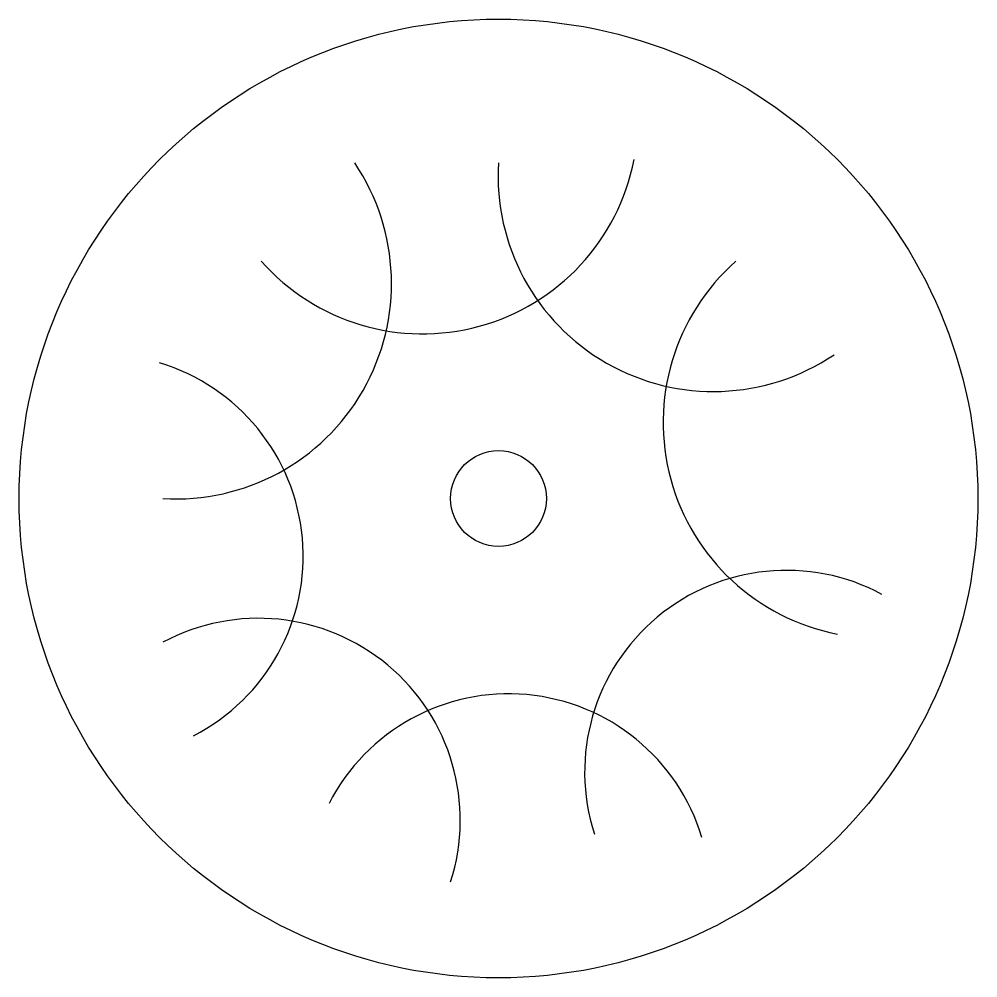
# Model space of a CAD drawing. Extents: x -1 to 1, y -1 to 1.
import ezdxf

# ---------------------------------------------------------------- set-up
doc = ezdxf.new("R2010")
doc.units = 0
doc.layers.get('0').update_dxf_attribs({"linetype": 'CONTINUOUS'})

msp = doc.modelspace()

# ---------------------------------------------------------------- linework, layer by layer
for radius in [1, 0.1]:
    msp.add_circle((0, 0), radius)
for centre, radius, start, end in [((-0.6728, 0.4487), 0.4496, 266.5323, 33.978), ((-0.1584, 0.7931), 0.4496, 221.5323, 348.978), ((0.4487, 0.6728), 0.4496, 176.5323, 303.978), ((0.7931, 0.1584), 0.4496, 131.5323, 258.978), ((-0.8286, -0.1203), 0.4211, 297.1599, 73.2289), ((0.6008, -0.571), 0.4211, 61.7711, 197.8401), ((-0.5008, -0.671), 0.4211, 342.1599, 118.2289), ((0.0211, -0.8286), 0.4211, 16.7711, 152.8401)]:
    msp.add_arc(centre, radius, start, end)

doc.saveas('drawing.dxf')
